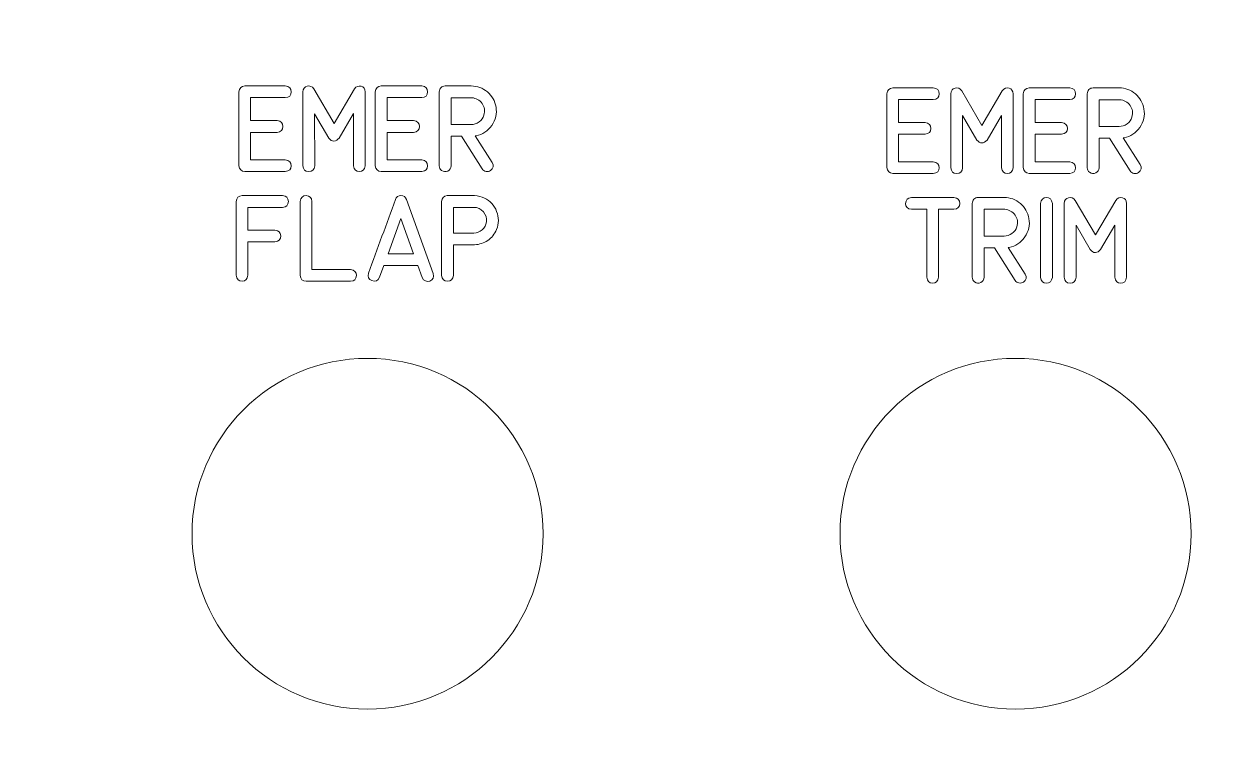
# Model space of a CAD drawing. Header units: millimetres. Extents: x -72 to 72, y -123 to 123.
# Drawn here: x -12.74 to 31.18, y 63.41 to 89.93 of the extents above; entities that cross this region are included whole.
import ezdxf

# ---------------------------------------------------------------- set-up
doc = ezdxf.new("R2010")
doc.units = ezdxf.units.MM
doc.header["$MEASUREMENT"] = 0
doc.layers.add('Layer 1', color=7, linetype='Continuous')

msp = doc.modelspace()

# ---------------------------------------------------------------- linework, layer by layer
at = {"layer": 'Layer 1', "color": 250, "lineweight": 9}
for centre in [(-0.0001, 71.025), (24, 71.025)]:
    msp.add_ellipse(centre, major_axis=(0, 6.5), ratio=1, dxfattribs=at)
at = {"layer": 'Layer 1', "lineweight": 9}
msp.add_open_spline([(70.725, 123.025), (70.725, 123.025), (-70.725, 123.025), (-70.725, 123.025), (-70.725, 123.025), (-71.1231, 123.0247), (-71.5047, 122.8663), (-71.786, 122.5847), (-71.786, 122.5847), (-72.0673, 122.303), (-72.2252, 121.923), (-72.225, 121.525), (-72.225, 121.525), (-72.225, 121.525), (-72.225, 117.0375), (-72.225, 117.0375), (-72.225, 117.0375), (-72.2247, 116.6394), (-72.0664, 116.2577), (-71.7847, 115.9764), (-71.7847, 115.9764), (-71.503, 115.6951), (-71.1231, 115.5372), (-70.725, 115.5375), (-70.725, 115.5375), (-70.725, 115.5375), (-68.2625, 115.5375), (-68.2625, 115.5375), (-68.2625, 115.5375), (-66.1189, 115.5375), (-64.1381, 114.3939), (-63.0663, 112.5375), (-63.0663, 112.5375), (-61.9945, 110.6811), (-61.9945, 108.3939), (-63.0663, 106.5375), (-63.0663, 106.5375), (-64.1381, 104.6811), (-66.1189, 103.5375), (-68.2625, 103.5375), (-68.2625, 103.5375), (-68.2625, 103.5375), (-70.725, 103.5375), (-70.725, 103.5375), (-70.725, 103.5375), (-71.1231, 103.5372), (-71.5047, 103.3788), (-71.786, 103.0972), (-71.786, 103.0972), (-72.0673, 102.8155), (-72.2252, 102.4355), (-72.225, 102.0375), (-72.225, 102.0375), (-72.225, 102.0375), (-72.225, 50.3625), (-72.225, 50.3625), (-72.225, 50.3625), (-72.2247, 49.9644), (-72.0664, 49.5827), (-71.7847, 49.3014), (-71.7847, 49.3014), (-71.503, 49.0201), (-71.1231, 48.8622), (-70.725, 48.8625), (-70.725, 48.8625), (-70.725, 48.8625), (-68.2625, 48.8625), (-68.2625, 48.8625), (-68.2625, 48.8625), (-66.1189, 48.8625), (-64.1381, 47.7189), (-63.0663, 45.8625), (-63.0663, 45.8625), (-61.9945, 44.0061), (-61.9945, 41.7189), (-63.0663, 39.8625), (-63.0663, 39.8625), (-64.1381, 38.0061), (-66.1189, 36.8625), (-68.2625, 36.8625), (-68.2625, 36.8625), (-68.2625, 36.8625), (-70.725, 36.8625), (-70.725, 36.8625), (-70.725, 36.8625), (-71.1231, 36.8622), (-71.5047, 36.7038), (-71.786, 36.4222), (-71.786, 36.4222), (-72.0673, 36.1405), (-72.2252, 35.7605), (-72.225, 35.3625), (-72.225, 35.3625), (-72.225, 35.3625), (-72.225, -35.3625), (-72.225, -35.3625), (-72.225, -35.3625), (-72.2247, -35.7606), (-72.0664, -36.1423), (-71.7847, -36.4236), (-71.7847, -36.4236), (-71.503, -36.7049), (-71.1231, -36.8628), (-70.725, -36.8625), (-70.725, -36.8625), (-70.725, -36.8625), (-68.2625, -36.8625), (-68.2625, -36.8625), (-68.2625, -36.8625), (-66.1189, -36.8625), (-64.1381, -38.0061), (-63.0663, -39.8625), (-63.0663, -39.8625), (-61.9945, -41.7189), (-61.9945, -44.0061), (-63.0663, -45.8625), (-63.0663, -45.8625), (-64.1381, -47.7189), (-66.1189, -48.8625), (-68.2625, -48.8625), (-68.2625, -48.8625), (-68.2625, -48.8625), (-70.725, -48.8625), (-70.725, -48.8625), (-70.725, -48.8625), (-71.1231, -48.8628), (-71.5047, -49.0212), (-71.786, -49.3028), (-71.786, -49.3028), (-72.0673, -49.5845), (-72.2252, -49.9645), (-72.225, -50.3625), (-72.225, -50.3625), (-72.225, -50.3625), (-72.225, -102.0375), (-72.225, -102.0375), (-72.225, -102.0375), (-72.2247, -102.4356), (-72.0664, -102.8173), (-71.7847, -103.0986), (-71.7847, -103.0986), (-71.503, -103.3799), (-71.1231, -103.5378), (-70.725, -103.5375), (-70.725, -103.5375), (-70.725, -103.5375), (-68.2625, -103.5375), (-68.2625, -103.5375), (-68.2625, -103.5375), (-66.1189, -103.5375), (-64.1381, -104.6811), (-63.0663, -106.5375), (-63.0663, -106.5375), (-61.9945, -108.3939), (-61.9945, -110.6811), (-63.0663, -112.5375), (-63.0663, -112.5375), (-64.1381, -114.3939), (-66.1189, -115.5375), (-68.2625, -115.5375), (-68.2625, -115.5375), (-68.2625, -115.5375), (-70.725, -115.5375), (-70.725, -115.5375), (-70.725, -115.5375), (-71.1231, -115.5378), (-71.5047, -115.6962), (-71.786, -115.9778), (-71.786, -115.9778), (-72.0673, -116.2595), (-72.2252, -116.6395), (-72.225, -117.0375), (-72.225, -117.0375), (-72.225, -117.0375), (-72.225, -121.525), (-72.225, -121.525), (-72.225, -121.525), (-72.2247, -121.9231), (-72.0664, -122.3048), (-71.7847, -122.5861), (-71.7847, -122.5861), (-71.503, -122.8674), (-71.1231, -123.0253), (-70.725, -123.025), (-70.725, -123.025), (-70.725, -123.025), (70.725, -123.025), (70.725, -123.025), (70.725, -123.025), (71.1231, -123.0248), (71.5048, -122.8664), (71.7861, -122.5847), (71.7861, -122.5847), (72.0674, -122.3031), (72.2253, -121.9231), (72.225, -121.525), (72.225, -121.525), (72.225, -121.525), (72.225, -117.0375), (72.225, -117.0375), (72.225, -117.0375), (72.2248, -116.6395), (72.0664, -116.2578), (71.7847, -115.9765), (71.7847, -115.9765), (71.5031, -115.6952), (71.1231, -115.5373), (70.725, -115.5375), (70.725, -115.5375), (70.725, -115.5375), (68.2625, -115.5375), (68.2625, -115.5375), (68.2625, -115.5375), (66.1189, -115.5375), (64.1382, -114.3939), (63.0664, -112.5375), (63.0664, -112.5375), (61.9946, -110.6811), (61.9946, -108.3939), (63.0664, -106.5375), (63.0664, -106.5375), (64.1382, -104.6811), (66.1189, -103.5375), (68.2625, -103.5375), (68.2625, -103.5375), (68.2625, -103.5375), (70.725, -103.5375), (70.725, -103.5375), (70.725, -103.5375), (71.1231, -103.5373), (71.5048, -103.3789), (71.7861, -103.0972), (71.7861, -103.0972), (72.0674, -102.8156), (72.2253, -102.4356), (72.225, -102.0375), (72.225, -102.0375), (72.225, -102.0375), (72.225, -50.3625), (72.225, -50.3625), (72.225, -50.3625), (72.2248, -49.9645), (72.0664, -49.5828), (71.7847, -49.3015), (71.7847, -49.3015), (71.5031, -49.0202), (71.1231, -48.8623), (70.725, -48.8625), (70.725, -48.8625), (70.725, -48.8625), (68.2625, -48.8625), (68.2625, -48.8625), (68.2625, -48.8625), (66.1189, -48.8625), (64.1382, -47.7189), (63.0664, -45.8625), (63.0664, -45.8625), (61.9946, -44.0061), (61.9946, -41.7189), (63.0664, -39.8625), (63.0664, -39.8625), (64.1382, -38.0061), (66.1189, -36.8625), (68.2625, -36.8625), (68.2625, -36.8625), (68.2625, -36.8625), (70.725, -36.8625), (70.725, -36.8625), (70.725, -36.8625), (71.1231, -36.8623), (71.5048, -36.7039), (71.7861, -36.4222), (71.7861, -36.4222), (72.0674, -36.1406), (72.2253, -35.7606), (72.225, -35.3625), (72.225, -35.3625), (72.225, -35.3625), (72.225, 35.3625), (72.225, 35.3625), (72.225, 35.3625), (72.2248, 35.7605), (72.0664, 36.1422), (71.7847, 36.4235), (71.7847, 36.4235), (71.5031, 36.7048), (71.1231, 36.8627), (70.725, 36.8625), (70.725, 36.8625), (70.725, 36.8625), (68.2625, 36.8625), (68.2625, 36.8625), (68.2625, 36.8625), (66.1189, 36.8625), (64.1382, 38.0061), (63.0664, 39.8625), (63.0664, 39.8625), (61.9946, 41.7189), (61.9946, 44.0061), (63.0664, 45.8625), (63.0664, 45.8625), (64.1382, 47.7189), (66.1189, 48.8625), (68.2625, 48.8625), (68.2625, 48.8625), (68.2625, 48.8625), (70.725, 48.8625), (70.725, 48.8625), (70.725, 48.8625), (71.1231, 48.8627), (71.5048, 49.0211), (71.7861, 49.3028), (71.7861, 49.3028), (72.0674, 49.5844), (72.2253, 49.9644), (72.225, 50.3625), (72.225, 50.3625), (72.225, 50.3625), (72.225, 102.0375), (72.225, 102.0375), (72.225, 102.0375), (72.2248, 102.4355), (72.0664, 102.8172), (71.7847, 103.0985), (71.7847, 103.0985), (71.5031, 103.3798), (71.1231, 103.5377), (70.725, 103.5375), (70.725, 103.5375), (70.725, 103.5375), (68.2625, 103.5375), (68.2625, 103.5375), (68.2625, 103.5375), (66.1189, 103.5375), (64.1382, 104.6811), (63.0664, 106.5375), (63.0664, 106.5375), (61.9946, 108.3939), (61.9946, 110.6811), (63.0664, 112.5375), (63.0664, 112.5375), (64.1382, 114.3939), (66.1189, 115.5375), (68.2625, 115.5375), (68.2625, 115.5375), (68.2625, 115.5375), (70.725, 115.5375), (70.725, 115.5375), (70.725, 115.5375), (71.1231, 115.5377), (71.5048, 115.6961), (71.7861, 115.9778), (71.7861, 115.9778), (72.0674, 116.2594), (72.2253, 116.6394), (72.225, 117.0375), (72.225, 117.0375), (72.225, 117.0375), (72.225, 121.525), (72.225, 121.525), (72.225, 121.525), (72.2248, 121.923), (72.0664, 122.3047), (71.7847, 122.586), (71.7847, 122.586), (71.5031, 122.8673), (71.1231, 123.0252), (70.725, 123.025)], degree=3, knots=[0, 0, 0, 0, 0.0107527, 0.0107527, 0.0107527, 0.0107527, 0.0215054, 0.0215054, 0.0215054, 0.0215054, 0.0322581, 0.0322581, 0.0322581, 0.0322581, 0.0430108, 0.0430108, 0.0430108, 0.0430108, 0.0537634, 0.0537634, 0.0537634, 0.0537634, 0.0645161, 0.0645161, 0.0645161, 0.0645161, 0.0752688, 0.0752688, 0.0752688, 0.0752688, 0.0860215, 0.0860215, 0.0860215, 0.0860215, 0.0967742, 0.0967742, 0.0967742, 0.0967742, 0.1075269, 0.1075269, 0.1075269, 0.1075269, 0.1182796, 0.1182796, 0.1182796, 0.1182796, 0.1290323, 0.1290323, 0.1290323, 0.1290323, 0.1397849, 0.1397849, 0.1397849, 0.1397849, 0.1505376, 0.1505376, 0.1505376, 0.1505376, 0.1612903, 0.1612903, 0.1612903, 0.1612903, 0.172043, 0.172043, 0.172043, 0.172043, 0.1827957, 0.1827957, 0.1827957, 0.1827957, 0.1935484, 0.1935484, 0.1935484, 0.1935484, 0.2043011, 0.2043011, 0.2043011, 0.2043011, 0.2150538, 0.2150538, 0.2150538, 0.2150538, 0.2258065, 0.2258065, 0.2258065, 0.2258065, 0.2365591, 0.2365591, 0.2365591, 0.2365591, 0.2473118, 0.2473118, 0.2473118, 0.2473118, 0.2580645, 0.2580645, 0.2580645, 0.2580645, 0.2688172, 0.2688172, 0.2688172, 0.2688172, 0.2795699, 0.2795699, 0.2795699, 0.2795699, 0.2903226, 0.2903226, 0.2903226, 0.2903226, 0.3010753, 0.3010753, 0.3010753, 0.3010753, 0.311828, 0.311828, 0.311828, 0.311828, 0.3225806, 0.3225806, 0.3225806, 0.3225806, 0.3333333, 0.3333333, 0.3333333, 0.3333333, 0.344086, 0.344086, 0.344086, 0.344086, 0.3548387, 0.3548387, 0.3548387, 0.3548387, 0.3655914, 0.3655914, 0.3655914, 0.3655914, 0.3763441, 0.3763441, 0.3763441, 0.3763441, 0.3870968, 0.3870968, 0.3870968, 0.3870968, 0.3978495, 0.3978495, 0.3978495, 0.3978495, 0.4086022, 0.4086022, 0.4086022, 0.4086022, 0.4193548, 0.4193548, 0.4193548, 0.4193548, 0.4301075, 0.4301075, 0.4301075, 0.4301075, 0.4408602, 0.4408602, 0.4408602, 0.4408602, 0.4516129, 0.4516129, 0.4516129, 0.4516129, 0.4623656, 0.4623656, 0.4623656, 0.4623656, 0.4731183, 0.4731183, 0.4731183, 0.4731183, 0.483871, 0.483871, 0.483871, 0.483871, 0.4946237, 0.4946237, 0.4946237, 0.4946237, 0.5053763, 0.5053763, 0.5053763, 0.5053763, 0.516129, 0.516129, 0.516129, 0.516129, 0.5268817, 0.5268817, 0.5268817, 0.5268817, 0.5376344, 0.5376344, 0.5376344, 0.5376344, 0.5483871, 0.5483871, 0.5483871, 0.5483871, 0.5591398, 0.5591398, 0.5591398, 0.5591398, 0.5698925, 0.5698925, 0.5698925, 0.5698925, 0.5806452, 0.5806452, 0.5806452, 0.5806452, 0.5913978, 0.5913978, 0.5913978, 0.5913978, 0.6021505, 0.6021505, 0.6021505, 0.6021505, 0.6129032, 0.6129032, 0.6129032, 0.6129032, 0.6236559, 0.6236559, 0.6236559, 0.6236559, 0.6344086, 0.6344086, 0.6344086, 0.6344086, 0.6451613, 0.6451613, 0.6451613, 0.6451613, 0.655914, 0.655914, 0.655914, 0.655914, 0.6666667, 0.6666667, 0.6666667, 0.6666667, 0.6774194, 0.6774194, 0.6774194, 0.6774194, 0.688172, 0.688172, 0.688172, 0.688172, 0.6989247, 0.6989247, 0.6989247, 0.6989247, 0.7096774, 0.7096774, 0.7096774, 0.7096774, 0.7204301, 0.7204301, 0.7204301, 0.7204301, 0.7311828, 0.7311828, 0.7311828, 0.7311828, 0.7419355, 0.7419355, 0.7419355, 0.7419355, 0.7526882, 0.7526882, 0.7526882, 0.7526882, 0.7634409, 0.7634409, 0.7634409, 0.7634409, 0.7741935, 0.7741935, 0.7741935, 0.7741935, 0.7849462, 0.7849462, 0.7849462, 0.7849462, 0.7956989, 0.7956989, 0.7956989, 0.7956989, 0.8064516, 0.8064516, 0.8064516, 0.8064516, 0.8172043, 0.8172043, 0.8172043, 0.8172043, 0.827957, 0.827957, 0.827957, 0.827957, 0.8387097, 0.8387097, 0.8387097, 0.8387097, 0.8494624, 0.8494624, 0.8494624, 0.8494624, 0.8602151, 0.8602151, 0.8602151, 0.8602151, 0.8709677, 0.8709677, 0.8709677, 0.8709677, 0.8817204, 0.8817204, 0.8817204, 0.8817204, 0.8924731, 0.8924731, 0.8924731, 0.8924731, 0.9032258, 0.9032258, 0.9032258, 0.9032258, 0.9139785, 0.9139785, 0.9139785, 0.9139785, 0.9247312, 0.9247312, 0.9247312, 0.9247312, 0.9354839, 0.9354839, 0.9354839, 0.9354839, 0.9462366, 0.9462366, 0.9462366, 0.9462366, 0.9569892, 0.9569892, 0.9569892, 0.9569892, 0.9677419, 0.9677419, 0.9677419, 0.9677419, 0.9784946, 0.9784946, 0.9784946, 0.9784946, 1, 1, 1, 1], dxfattribs=at)
at = {"layer": 'Layer 1', "color": 240, "lineweight": 9}
for points, knots in [([(-3.046, 87.1876), (-3.046, 87.1876), (-4.3314, 87.1876), (-4.3314, 87.1876), (-4.3314, 87.1876), (-4.3314, 87.1876), (-4.3314, 86.3393), (-4.3314, 86.3393), (-4.3314, 86.3393), (-4.3314, 86.3393), (-3.3514, 86.3393), (-3.3514, 86.3393), (-3.3514, 86.3393), (-3.2048, 86.3176), (-3.1318, 86.2441), (-3.1323, 86.1187), (-3.1323, 86.1187), (-3.1328, 85.9927), (-3.2059, 85.9197), (-3.3514, 85.8991), (-3.3514, 85.8991), (-3.3514, 85.8991), (-4.3314, 85.8991), (-4.3314, 85.8991), (-4.3314, 85.8991), (-4.3314, 85.8991), (-4.3314, 84.8804), (-4.3314, 84.8804), (-4.3314, 84.8804), (-4.3314, 84.8804), (-3.046, 84.8804), (-3.046, 84.8804), (-3.046, 84.8804), (-2.9005, 84.8587), (-2.8275, 84.7862), (-2.8275, 84.6619), (-2.8275, 84.6619), (-2.8275, 84.538), (-2.9005, 84.4655), (-3.046, 84.4449), (-3.046, 84.4449), (-3.046, 84.4449), (-4.5468, 84.4449), (-4.5468, 84.4449), (-4.5468, 84.4449), (-4.6759, 84.4613), (-4.7494, 84.5349), (-4.7669, 84.665), (-4.7669, 84.665), (-4.7669, 84.665), (-4.7669, 87.4029), (-4.7669, 87.4029), (-4.7669, 87.4029), (-4.7473, 87.5395), (-4.6738, 87.6114), (-4.5468, 87.6199), (-4.5468, 87.6199), (-4.5468, 87.6199), (-3.046, 87.6199), (-3.046, 87.6199), (-3.046, 87.6199), (-2.9005, 87.6088), (-2.8275, 87.5358), (-2.828, 87.4019), (-2.828, 87.4019), (-2.8286, 87.268), (-2.9016, 87.1966), (-3.046, 87.1876)], [0, 0, 0, 0, 0.0555556, 0.0555556, 0.0555556, 0.0555556, 0.1111111, 0.1111111, 0.1111111, 0.1111111, 0.1666667, 0.1666667, 0.1666667, 0.1666667, 0.2222222, 0.2222222, 0.2222222, 0.2222222, 0.2777778, 0.2777778, 0.2777778, 0.2777778, 0.3333333, 0.3333333, 0.3333333, 0.3333333, 0.3888889, 0.3888889, 0.3888889, 0.3888889, 0.4444444, 0.4444444, 0.4444444, 0.4444444, 0.5, 0.5, 0.5, 0.5, 0.5555556, 0.5555556, 0.5555556, 0.5555556, 0.6111111, 0.6111111, 0.6111111, 0.6111111, 0.6666667, 0.6666667, 0.6666667, 0.6666667, 0.7222222, 0.7222222, 0.7222222, 0.7222222, 0.7777778, 0.7777778, 0.7777778, 0.7777778, 0.8333333, 0.8333333, 0.8333333, 0.8333333, 0.8888889, 0.8888889, 0.8888889, 0.8888889, 1, 1, 1, 1]), ([(-0.0854, 84.6619), (-0.1082, 84.5174), (-0.1812, 84.4449), (-0.3045, 84.4454), (-0.3045, 84.4454), (-0.4283, 84.446), (-0.5008, 84.5185), (-0.5225, 84.6619), (-0.5225, 84.6619), (-0.5225, 84.6619), (-0.5225, 86.5981), (-0.5225, 86.5981), (-0.5225, 86.5981), (-0.5225, 86.5981), (-1.0543, 85.6884), (-1.0543, 85.6884), (-1.0543, 85.6884), (-1.1109, 85.6202), (-1.1744, 85.5842), (-1.2443, 85.581), (-1.2443, 85.581), (-1.3141, 85.5784), (-1.376, 85.6138), (-1.4311, 85.6884), (-1.4311, 85.6884), (-1.4311, 85.6884), (-1.9597, 86.5938), (-1.9597, 86.5938), (-1.9597, 86.5938), (-1.9597, 86.5938), (-1.9581, 84.6619), (-1.9581, 84.6619), (-1.9581, 84.6619), (-1.9745, 84.5185), (-2.0491, 84.4465), (-2.182, 84.447), (-2.182, 84.447), (-2.3148, 84.4475), (-2.3862, 84.5195), (-2.3968, 84.6619), (-2.3968, 84.6619), (-2.3968, 84.6619), (-2.3968, 87.3998), (-2.3968, 87.3998), (-2.3968, 87.3998), (-2.3883, 87.5188), (-2.3365, 87.5897), (-2.2402, 87.613), (-2.2402, 87.613), (-2.1439, 87.6363), (-2.0602, 87.6035), (-1.9888, 87.5146), (-1.9888, 87.5146), (-1.9888, 87.5146), (-1.2432, 86.2324), (-1.2432, 86.2324), (-1.2432, 86.2324), (-1.2432, 86.2324), (-0.4897, 87.5146), (-0.4897, 87.5146), (-0.4897, 87.5146), (-0.4188, 87.6035), (-0.3357, 87.6358), (-0.241, 87.612), (-0.241, 87.612), (-0.1468, 87.5882), (-0.0944, 87.5178), (-0.0854, 87.3998), (-0.0854, 87.3998), (-0.0854, 87.3998), (-0.0854, 84.6619), (-0.0854, 84.6619)], [0, 0, 0, 0, 0.0526316, 0.0526316, 0.0526316, 0.0526316, 0.1052632, 0.1052632, 0.1052632, 0.1052632, 0.1578947, 0.1578947, 0.1578947, 0.1578947, 0.2105263, 0.2105263, 0.2105263, 0.2105263, 0.2631579, 0.2631579, 0.2631579, 0.2631579, 0.3157895, 0.3157895, 0.3157895, 0.3157895, 0.3684211, 0.3684211, 0.3684211, 0.3684211, 0.4210526, 0.4210526, 0.4210526, 0.4210526, 0.4736842, 0.4736842, 0.4736842, 0.4736842, 0.5263158, 0.5263158, 0.5263158, 0.5263158, 0.5789474, 0.5789474, 0.5789474, 0.5789474, 0.6315789, 0.6315789, 0.6315789, 0.6315789, 0.6842105, 0.6842105, 0.6842105, 0.6842105, 0.7368421, 0.7368421, 0.7368421, 0.7368421, 0.7894737, 0.7894737, 0.7894737, 0.7894737, 0.8421053, 0.8421053, 0.8421053, 0.8421053, 0.8947368, 0.8947368, 0.8947368, 0.8947368, 1, 1, 1, 1]), ([(2.0075, 87.1876), (2.0075, 87.1876), (0.7221, 87.1876), (0.7221, 87.1876), (0.7221, 87.1876), (0.7221, 87.1876), (0.7221, 86.3393), (0.7221, 86.3393), (0.7221, 86.3393), (0.7221, 86.3393), (1.7021, 86.3393), (1.7021, 86.3393), (1.7021, 86.3393), (1.8487, 86.3176), (1.9217, 86.2441), (1.9212, 86.1187), (1.9212, 86.1187), (1.9207, 85.9927), (1.8476, 85.9197), (1.7021, 85.8991), (1.7021, 85.8991), (1.7021, 85.8991), (0.7221, 85.8991), (0.7221, 85.8991), (0.7221, 85.8991), (0.7221, 85.8991), (0.7221, 84.8804), (0.7221, 84.8804), (0.7221, 84.8804), (0.7221, 84.8804), (2.0075, 84.8804), (2.0075, 84.8804), (2.0075, 84.8804), (2.153, 84.8587), (2.226, 84.7862), (2.226, 84.6619), (2.226, 84.6619), (2.226, 84.538), (2.153, 84.4655), (2.0075, 84.4449), (2.0075, 84.4449), (2.0075, 84.4449), (0.5067, 84.4449), (0.5067, 84.4449), (0.5067, 84.4449), (0.3776, 84.4613), (0.3041, 84.5349), (0.2866, 84.665), (0.2866, 84.665), (0.2866, 84.665), (0.2866, 87.4029), (0.2866, 87.4029), (0.2866, 87.4029), (0.3062, 87.5395), (0.3797, 87.6114), (0.5067, 87.6199), (0.5067, 87.6199), (0.5067, 87.6199), (2.0075, 87.6199), (2.0075, 87.6199), (2.0075, 87.6199), (2.153, 87.6088), (2.226, 87.5358), (2.2255, 87.4019), (2.2255, 87.4019), (2.2249, 87.268), (2.1519, 87.1966), (2.0075, 87.1876)], [0, 0, 0, 0, 0.0555556, 0.0555556, 0.0555556, 0.0555556, 0.1111111, 0.1111111, 0.1111111, 0.1111111, 0.1666667, 0.1666667, 0.1666667, 0.1666667, 0.2222222, 0.2222222, 0.2222222, 0.2222222, 0.2777778, 0.2777778, 0.2777778, 0.2777778, 0.3333333, 0.3333333, 0.3333333, 0.3333333, 0.3888889, 0.3888889, 0.3888889, 0.3888889, 0.4444444, 0.4444444, 0.4444444, 0.4444444, 0.5, 0.5, 0.5, 0.5, 0.5555556, 0.5555556, 0.5555556, 0.5555556, 0.6111111, 0.6111111, 0.6111111, 0.6111111, 0.6666667, 0.6666667, 0.6666667, 0.6666667, 0.7222222, 0.7222222, 0.7222222, 0.7222222, 0.7777778, 0.7777778, 0.7777778, 0.7777778, 0.8333333, 0.8333333, 0.8333333, 0.8333333, 0.8888889, 0.8888889, 0.8888889, 0.8888889, 1, 1, 1, 1]), ([(4.6146, 84.7815), (4.6808, 84.6645), (4.6622, 84.5666), (4.5591, 84.4867), (4.5591, 84.4867), (4.5093, 84.4518), (4.4522, 84.4396), (4.3876, 84.4513), (4.3876, 84.4513), (4.323, 84.4624), (4.276, 84.4946), (4.2458, 84.547), (4.2458, 84.547), (4.2458, 84.547), (3.4817, 85.7551), (3.4817, 85.7551), (3.4817, 85.7551), (3.4817, 85.7551), (3.0938, 85.7551), (3.0938, 85.7551), (3.0938, 85.7551), (3.0938, 85.7551), (3.0938, 84.6634), (3.0938, 84.6634), (3.0938, 84.6634), (3.0938, 84.5735), (3.053, 84.5089), (2.9716, 84.4687), (2.9716, 84.4687), (2.8895, 84.429), (2.8133, 84.4364), (2.7419, 84.4915), (2.7419, 84.4915), (2.6853, 84.5338), (2.6567, 84.591), (2.6567, 84.6634), (2.6567, 84.6634), (2.6567, 84.6634), (2.6567, 87.4029), (2.6567, 87.4029), (2.6567, 87.4029), (2.6567, 87.4627), (2.6779, 87.5141), (2.7197, 87.5564), (2.7197, 87.5564), (2.7615, 87.5987), (2.8128, 87.6199), (2.8737, 87.6199), (2.8737, 87.6199), (2.8737, 87.6199), (3.8362, 87.6199), (3.8362, 87.6199), (3.8362, 87.6199), (4.068, 87.6199), (4.2691, 87.5463), (4.4395, 87.3992), (4.4395, 87.3992), (4.6099, 87.2516), (4.7162, 87.0648), (4.7575, 86.8383), (4.7575, 86.8383), (4.8009, 86.5954), (4.7496, 86.3684), (4.603, 86.1573), (4.603, 86.1573), (4.4569, 85.9456), (4.2627, 85.8176), (4.0209, 85.7721), (4.0209, 85.7721), (4.0209, 85.7721), (3.9913, 85.7673), (3.9913, 85.7673), (3.9913, 85.7673), (3.9913, 85.7673), (4.6146, 84.7815), (4.6146, 84.7815)], [0, 0, 0, 0, 0.05, 0.05, 0.05, 0.05, 0.1, 0.1, 0.1, 0.1, 0.15, 0.15, 0.15, 0.15, 0.2, 0.2, 0.2, 0.2, 0.25, 0.25, 0.25, 0.25, 0.3, 0.3, 0.3, 0.3, 0.35, 0.35, 0.35, 0.35, 0.4, 0.4, 0.4, 0.4, 0.45, 0.45, 0.45, 0.45, 0.5, 0.5, 0.5, 0.5, 0.55, 0.55, 0.55, 0.55, 0.6, 0.6, 0.6, 0.6, 0.65, 0.65, 0.65, 0.65, 0.7, 0.7, 0.7, 0.7, 0.75, 0.75, 0.75, 0.75, 0.8, 0.8, 0.8, 0.8, 0.85, 0.85, 0.85, 0.85, 0.9, 0.9, 0.9, 0.9, 1, 1, 1, 1]), ([(20.954, 87.1167), (20.954, 87.1167), (19.6686, 87.1167), (19.6686, 87.1167), (19.6686, 87.1167), (19.6686, 87.1167), (19.6686, 86.2684), (19.6686, 86.2684), (19.6686, 86.2684), (19.6686, 86.2684), (20.6486, 86.2684), (20.6486, 86.2684), (20.6486, 86.2684), (20.7952, 86.2467), (20.8682, 86.1732), (20.8677, 86.0478), (20.8677, 86.0478), (20.8672, 85.9218), (20.7941, 85.8488), (20.6486, 85.8282), (20.6486, 85.8282), (20.6486, 85.8282), (19.6686, 85.8282), (19.6686, 85.8282), (19.6686, 85.8282), (19.6686, 85.8282), (19.6686, 84.8095), (19.6686, 84.8095), (19.6686, 84.8095), (19.6686, 84.8095), (20.954, 84.8095), (20.954, 84.8095), (20.954, 84.8095), (21.0995, 84.7878), (21.1725, 84.7153), (21.1725, 84.591), (21.1725, 84.591), (21.1725, 84.4671), (21.0995, 84.3946), (20.954, 84.374), (20.954, 84.374), (20.954, 84.374), (19.4532, 84.374), (19.4532, 84.374), (19.4532, 84.374), (19.3241, 84.3904), (19.2506, 84.464), (19.2331, 84.5941), (19.2331, 84.5941), (19.2331, 84.5941), (19.2331, 87.332), (19.2331, 87.332), (19.2331, 87.332), (19.2527, 87.4686), (19.3262, 87.5405), (19.4532, 87.549), (19.4532, 87.549), (19.4532, 87.549), (20.954, 87.549), (20.954, 87.549), (20.954, 87.549), (21.0995, 87.5379), (21.1725, 87.4649), (21.172, 87.331), (21.172, 87.331), (21.1714, 87.1971), (21.0984, 87.1257), (20.954, 87.1167)], [0, 0, 0, 0, 0.0555556, 0.0555556, 0.0555556, 0.0555556, 0.1111111, 0.1111111, 0.1111111, 0.1111111, 0.1666667, 0.1666667, 0.1666667, 0.1666667, 0.2222222, 0.2222222, 0.2222222, 0.2222222, 0.2777778, 0.2777778, 0.2777778, 0.2777778, 0.3333333, 0.3333333, 0.3333333, 0.3333333, 0.3888889, 0.3888889, 0.3888889, 0.3888889, 0.4444444, 0.4444444, 0.4444444, 0.4444444, 0.5, 0.5, 0.5, 0.5, 0.5555556, 0.5555556, 0.5555556, 0.5555556, 0.6111111, 0.6111111, 0.6111111, 0.6111111, 0.6666667, 0.6666667, 0.6666667, 0.6666667, 0.7222222, 0.7222222, 0.7222222, 0.7222222, 0.7777778, 0.7777778, 0.7777778, 0.7777778, 0.8333333, 0.8333333, 0.8333333, 0.8333333, 0.8888889, 0.8888889, 0.8888889, 0.8888889, 1, 1, 1, 1]), ([(23.9146, 84.591), (23.8918, 84.4465), (23.8188, 84.374), (23.6955, 84.3745), (23.6955, 84.3745), (23.5717, 84.3751), (23.4992, 84.4476), (23.4775, 84.591), (23.4775, 84.591), (23.4775, 84.591), (23.4775, 86.5272), (23.4775, 86.5272), (23.4775, 86.5272), (23.4775, 86.5272), (22.9457, 85.6175), (22.9457, 85.6175), (22.9457, 85.6175), (22.8891, 85.5493), (22.8256, 85.5133), (22.7557, 85.5101), (22.7557, 85.5101), (22.6859, 85.5075), (22.624, 85.5429), (22.5689, 85.6175), (22.5689, 85.6175), (22.5689, 85.6175), (22.0403, 86.5229), (22.0403, 86.5229), (22.0403, 86.5229), (22.0403, 86.5229), (22.0419, 84.591), (22.0419, 84.591), (22.0419, 84.591), (22.0255, 84.4476), (21.9509, 84.3756), (21.818, 84.3761), (21.818, 84.3761), (21.6852, 84.3766), (21.6138, 84.4486), (21.6032, 84.591), (21.6032, 84.591), (21.6032, 84.591), (21.6032, 87.3289), (21.6032, 87.3289), (21.6032, 87.3289), (21.6117, 87.4479), (21.6635, 87.5188), (21.7598, 87.5421), (21.7598, 87.5421), (21.8561, 87.5654), (21.9398, 87.5326), (22.0112, 87.4437), (22.0112, 87.4437), (22.0112, 87.4437), (22.7568, 86.1615), (22.7568, 86.1615), (22.7568, 86.1615), (22.7568, 86.1615), (23.5103, 87.4437), (23.5103, 87.4437), (23.5103, 87.4437), (23.5812, 87.5326), (23.6643, 87.5649), (23.759, 87.5411), (23.759, 87.5411), (23.8532, 87.5173), (23.9056, 87.4469), (23.9146, 87.3289), (23.9146, 87.3289), (23.9146, 87.3289), (23.9146, 84.591), (23.9146, 84.591)], [0, 0, 0, 0, 0.0526316, 0.0526316, 0.0526316, 0.0526316, 0.1052632, 0.1052632, 0.1052632, 0.1052632, 0.1578947, 0.1578947, 0.1578947, 0.1578947, 0.2105263, 0.2105263, 0.2105263, 0.2105263, 0.2631579, 0.2631579, 0.2631579, 0.2631579, 0.3157895, 0.3157895, 0.3157895, 0.3157895, 0.3684211, 0.3684211, 0.3684211, 0.3684211, 0.4210526, 0.4210526, 0.4210526, 0.4210526, 0.4736842, 0.4736842, 0.4736842, 0.4736842, 0.5263158, 0.5263158, 0.5263158, 0.5263158, 0.5789474, 0.5789474, 0.5789474, 0.5789474, 0.6315789, 0.6315789, 0.6315789, 0.6315789, 0.6842105, 0.6842105, 0.6842105, 0.6842105, 0.7368421, 0.7368421, 0.7368421, 0.7368421, 0.7894737, 0.7894737, 0.7894737, 0.7894737, 0.8421053, 0.8421053, 0.8421053, 0.8421053, 0.8947368, 0.8947368, 0.8947368, 0.8947368, 1, 1, 1, 1]), ([(26.0075, 87.1167), (26.0075, 87.1167), (24.7221, 87.1167), (24.7221, 87.1167), (24.7221, 87.1167), (24.7221, 87.1167), (24.7221, 86.2684), (24.7221, 86.2684), (24.7221, 86.2684), (24.7221, 86.2684), (25.7021, 86.2684), (25.7021, 86.2684), (25.7021, 86.2684), (25.8487, 86.2467), (25.9217, 86.1732), (25.9212, 86.0478), (25.9212, 86.0478), (25.9207, 85.9218), (25.8476, 85.8488), (25.7021, 85.8282), (25.7021, 85.8282), (25.7021, 85.8282), (24.7221, 85.8282), (24.7221, 85.8282), (24.7221, 85.8282), (24.7221, 85.8282), (24.7221, 84.8095), (24.7221, 84.8095), (24.7221, 84.8095), (24.7221, 84.8095), (26.0075, 84.8095), (26.0075, 84.8095), (26.0075, 84.8095), (26.153, 84.7878), (26.226, 84.7153), (26.226, 84.591), (26.226, 84.591), (26.226, 84.4671), (26.153, 84.3946), (26.0075, 84.374), (26.0075, 84.374), (26.0075, 84.374), (24.5067, 84.374), (24.5067, 84.374), (24.5067, 84.374), (24.3776, 84.3904), (24.3041, 84.464), (24.2866, 84.5941), (24.2866, 84.5941), (24.2866, 84.5941), (24.2866, 87.332), (24.2866, 87.332), (24.2866, 87.332), (24.3062, 87.4686), (24.3797, 87.5405), (24.5067, 87.549), (24.5067, 87.549), (24.5067, 87.549), (26.0075, 87.549), (26.0075, 87.549), (26.0075, 87.549), (26.153, 87.5379), (26.226, 87.4649), (26.2255, 87.331), (26.2255, 87.331), (26.2249, 87.1971), (26.1519, 87.1257), (26.0075, 87.1167)], [0, 0, 0, 0, 0.0555556, 0.0555556, 0.0555556, 0.0555556, 0.1111111, 0.1111111, 0.1111111, 0.1111111, 0.1666667, 0.1666667, 0.1666667, 0.1666667, 0.2222222, 0.2222222, 0.2222222, 0.2222222, 0.2777778, 0.2777778, 0.2777778, 0.2777778, 0.3333333, 0.3333333, 0.3333333, 0.3333333, 0.3888889, 0.3888889, 0.3888889, 0.3888889, 0.4444444, 0.4444444, 0.4444444, 0.4444444, 0.5, 0.5, 0.5, 0.5, 0.5555556, 0.5555556, 0.5555556, 0.5555556, 0.6111111, 0.6111111, 0.6111111, 0.6111111, 0.6666667, 0.6666667, 0.6666667, 0.6666667, 0.7222222, 0.7222222, 0.7222222, 0.7222222, 0.7777778, 0.7777778, 0.7777778, 0.7777778, 0.8333333, 0.8333333, 0.8333333, 0.8333333, 0.8888889, 0.8888889, 0.8888889, 0.8888889, 1, 1, 1, 1]), ([(28.6146, 84.7106), (28.6808, 84.5936), (28.6622, 84.4957), (28.5591, 84.4158), (28.5591, 84.4158), (28.5093, 84.3809), (28.4522, 84.3687), (28.3876, 84.3804), (28.3876, 84.3804), (28.323, 84.3915), (28.276, 84.4237), (28.2458, 84.4761), (28.2458, 84.4761), (28.2458, 84.4761), (27.4817, 85.6842), (27.4817, 85.6842), (27.4817, 85.6842), (27.4817, 85.6842), (27.0938, 85.6842), (27.0938, 85.6842), (27.0938, 85.6842), (27.0938, 85.6842), (27.0938, 84.5925), (27.0938, 84.5925), (27.0938, 84.5925), (27.0938, 84.5026), (27.053, 84.438), (26.9716, 84.3978), (26.9716, 84.3978), (26.8895, 84.3581), (26.8133, 84.3655), (26.7419, 84.4206), (26.7419, 84.4206), (26.6853, 84.4629), (26.6567, 84.5201), (26.6567, 84.5925), (26.6567, 84.5925), (26.6567, 84.5925), (26.6567, 87.332), (26.6567, 87.332), (26.6567, 87.332), (26.6567, 87.3918), (26.6779, 87.4432), (26.7197, 87.4855), (26.7197, 87.4855), (26.7615, 87.5278), (26.8128, 87.549), (26.8737, 87.549), (26.8737, 87.549), (26.8737, 87.549), (27.8362, 87.549), (27.8362, 87.549), (27.8362, 87.549), (28.068, 87.549), (28.2691, 87.4754), (28.4395, 87.3283), (28.4395, 87.3283), (28.6099, 87.1807), (28.7162, 86.9939), (28.7575, 86.7674), (28.7575, 86.7674), (28.8009, 86.5245), (28.7496, 86.2975), (28.603, 86.0864), (28.603, 86.0864), (28.4569, 85.8747), (28.2627, 85.7467), (28.0209, 85.7012), (28.0209, 85.7012), (28.0209, 85.7012), (27.9913, 85.6964), (27.9913, 85.6964), (27.9913, 85.6964), (27.9913, 85.6964), (28.6146, 84.7106), (28.6146, 84.7106)], [0, 0, 0, 0, 0.05, 0.05, 0.05, 0.05, 0.1, 0.1, 0.1, 0.1, 0.15, 0.15, 0.15, 0.15, 0.2, 0.2, 0.2, 0.2, 0.25, 0.25, 0.25, 0.25, 0.3, 0.3, 0.3, 0.3, 0.35, 0.35, 0.35, 0.35, 0.4, 0.4, 0.4, 0.4, 0.45, 0.45, 0.45, 0.45, 0.5, 0.5, 0.5, 0.5, 0.55, 0.55, 0.55, 0.55, 0.6, 0.6, 0.6, 0.6, 0.65, 0.65, 0.65, 0.65, 0.7, 0.7, 0.7, 0.7, 0.75, 0.75, 0.75, 0.75, 0.8, 0.8, 0.8, 0.8, 0.85, 0.85, 0.85, 0.85, 0.9, 0.9, 0.9, 0.9, 1, 1, 1, 1]), ([(3.8362, 86.1906), (3.942, 86.1906), (4.0394, 86.2224), (4.1288, 86.2869), (4.1288, 86.2869), (4.2183, 86.351), (4.2781, 86.4346), (4.3093, 86.5378), (4.3093, 86.5378), (4.358, 86.697), (4.3357, 86.841), (4.2426, 86.9696), (4.2426, 86.9696), (4.1495, 87.0981), (4.0214, 87.1691), (3.8584, 87.1828), (3.8584, 87.1828), (3.8584, 87.1828), (3.0938, 87.1828), (3.0938, 87.1828), (3.0938, 87.1828), (3.0938, 87.1828), (3.0938, 86.1906), (3.0938, 86.1906), (3.0938, 86.1906), (3.0938, 86.1906), (3.8362, 86.1906), (3.8362, 86.1906)], [0, 0, 0, 0, 0.125, 0.125, 0.125, 0.125, 0.25, 0.25, 0.25, 0.25, 0.375, 0.375, 0.375, 0.375, 0.5, 0.5, 0.5, 0.5, 0.625, 0.625, 0.625, 0.625, 0.75, 0.75, 0.75, 0.75, 1, 1, 1, 1]), ([(27.8362, 86.1197), (27.942, 86.1197), (28.0394, 86.1515), (28.1288, 86.216), (28.1288, 86.216), (28.2183, 86.2801), (28.2781, 86.3637), (28.3093, 86.4669), (28.3093, 86.4669), (28.358, 86.6261), (28.3357, 86.7701), (28.2426, 86.8987), (28.2426, 86.8987), (28.1495, 87.0272), (28.0214, 87.0982), (27.8584, 87.1119), (27.8584, 87.1119), (27.8584, 87.1119), (27.0938, 87.1119), (27.0938, 87.1119), (27.0938, 87.1119), (27.0938, 87.1119), (27.0938, 86.1197), (27.0938, 86.1197), (27.0938, 86.1197), (27.0938, 86.1197), (27.8362, 86.1197), (27.8362, 86.1197)], [0, 0, 0, 0, 0.125, 0.125, 0.125, 0.125, 0.25, 0.25, 0.25, 0.25, 0.375, 0.375, 0.375, 0.375, 0.5, 0.5, 0.5, 0.5, 0.625, 0.625, 0.625, 0.625, 0.75, 0.75, 0.75, 0.75, 1, 1, 1, 1]), ([(-4.8701, 80.6027), (-4.8701, 80.6027), (-4.8701, 83.3375), (-4.8701, 83.3375), (-4.8701, 83.3375), (-4.8516, 83.474), (-4.778, 83.5475), (-4.65, 83.5576), (-4.65, 83.5576), (-4.65, 83.5576), (-3.1492, 83.5576), (-3.1492, 83.5576), (-3.1492, 83.5576), (-3.0058, 83.5465), (-2.9339, 83.4729), (-2.9339, 83.338), (-2.9339, 83.338), (-2.9339, 83.2036), (-3.0069, 83.1311), (-3.1524, 83.1221), (-3.1524, 83.1221), (-3.1524, 83.1221), (-4.4346, 83.1221), (-4.4346, 83.1221), (-4.4346, 83.1221), (-4.4346, 83.1221), (-4.4346, 82.2738), (-4.4346, 82.2738), (-4.4346, 82.2738), (-4.4346, 82.2738), (-3.4345, 82.2738), (-3.4345, 82.2738), (-3.4345, 82.2738), (-3.2921, 82.2638), (-3.2196, 82.1939), (-3.2175, 82.0648), (-3.2175, 82.0648), (-3.2154, 81.9357), (-3.2879, 81.86), (-3.4345, 81.8383), (-3.4345, 81.8383), (-3.4345, 81.8383), (-4.4346, 81.8383), (-4.4346, 81.8383), (-4.4346, 81.8383), (-4.4346, 81.8383), (-4.4346, 80.6027), (-4.4346, 80.6027), (-4.4346, 80.6027), (-4.4446, 80.4604), (-4.515, 80.3879), (-4.6447, 80.3858), (-4.6447, 80.3858), (-4.7743, 80.3837), (-4.8495, 80.4562), (-4.8701, 80.6027)], [0, 0, 0, 0, 0.0666667, 0.0666667, 0.0666667, 0.0666667, 0.1333333, 0.1333333, 0.1333333, 0.1333333, 0.2, 0.2, 0.2, 0.2, 0.2666667, 0.2666667, 0.2666667, 0.2666667, 0.3333333, 0.3333333, 0.3333333, 0.3333333, 0.4, 0.4, 0.4, 0.4, 0.4666667, 0.4666667, 0.4666667, 0.4666667, 0.5333333, 0.5333333, 0.5333333, 0.5333333, 0.6, 0.6, 0.6, 0.6, 0.6666667, 0.6666667, 0.6666667, 0.6666667, 0.7333333, 0.7333333, 0.7333333, 0.7333333, 0.8, 0.8, 0.8, 0.8, 0.8666667, 0.8666667, 0.8666667, 0.8666667, 1, 1, 1, 1]), ([(-2.2799, 80.381), (-2.4069, 80.3895), (-2.4804, 80.4609), (-2.5, 80.5964), (-2.5, 80.5964), (-2.5, 80.5964), (-2.5, 83.3375), (-2.5, 83.3375), (-2.5, 83.3375), (-2.4783, 83.4862), (-2.4026, 83.5592), (-2.2735, 83.5571), (-2.2735, 83.5571), (-2.1444, 83.5544), (-2.074, 83.4809), (-2.0629, 83.3375), (-2.0629, 83.3375), (-2.0629, 83.3375), (-2.0629, 80.8139), (-2.0629, 80.8139), (-2.0629, 80.8139), (-2.0629, 80.8139), (-0.632, 80.8149), (-0.632, 80.8149), (-0.632, 80.8149), (-0.4849, 80.7985), (-0.4124, 80.7244), (-0.414, 80.5927), (-0.414, 80.5927), (-0.4156, 80.4609), (-0.4886, 80.3905), (-0.6336, 80.381), (-0.6336, 80.381), (-0.6336, 80.381), (-2.2799, 80.381), (-2.2799, 80.381)], [0, 0, 0, 0, 0.1, 0.1, 0.1, 0.1, 0.2, 0.2, 0.2, 0.2, 0.3, 0.3, 0.3, 0.3, 0.4, 0.4, 0.4, 0.4, 0.5, 0.5, 0.5, 0.5, 0.6, 0.6, 0.6, 0.6, 0.7, 0.7, 0.7, 0.7, 0.8, 0.8, 0.8, 0.8, 1, 1, 1, 1]), ([(0.0379, 80.6816), (0.203, 81.1377), (0.3686, 81.5933), (0.5343, 82.0484), (0.5343, 82.0484), (0.7004, 82.5035), (0.8666, 82.9591), (1.0327, 83.4147), (1.0327, 83.4147), (1.0671, 83.5089), (1.1349, 83.5565), (1.2359, 83.5576), (1.2359, 83.5576), (1.3375, 83.5587), (1.4058, 83.511), (1.4407, 83.4147), (1.4407, 83.4147), (1.4407, 83.4147), (2.4345, 80.6742), (2.4345, 80.6742), (2.4345, 80.6742), (2.4652, 80.5281), (2.4208, 80.4345), (2.3012, 80.3921), (2.3012, 80.3921), (2.181, 80.3493), (2.089, 80.3932), (2.0233, 80.5223), (2.0233, 80.5223), (2.0233, 80.5223), (1.8641, 80.9657), (1.8641, 80.9657), (1.8641, 80.9657), (1.8641, 80.9657), (0.6004, 80.9657), (0.6004, 80.9657), (0.6004, 80.9657), (0.6004, 80.9657), (0.4454, 80.5329), (0.4454, 80.5329), (0.4454, 80.5329), (0.3792, 80.4027), (0.285, 80.3604), (0.1633, 80.4054), (0.1633, 80.4054), (0.0411, 80.4498), (-0.0007, 80.5424), (0.0379, 80.6816)], [0, 0, 0, 0, 0.0769231, 0.0769231, 0.0769231, 0.0769231, 0.1538462, 0.1538462, 0.1538462, 0.1538462, 0.2307692, 0.2307692, 0.2307692, 0.2307692, 0.3076923, 0.3076923, 0.3076923, 0.3076923, 0.3846154, 0.3846154, 0.3846154, 0.3846154, 0.4615385, 0.4615385, 0.4615385, 0.4615385, 0.5384615, 0.5384615, 0.5384615, 0.5384615, 0.6153846, 0.6153846, 0.6153846, 0.6153846, 0.6923077, 0.6923077, 0.6923077, 0.6923077, 0.7692308, 0.7692308, 0.7692308, 0.7692308, 0.8461538, 0.8461538, 0.8461538, 0.8461538, 1, 1, 1, 1]), ([(3.932, 83.5576), (3.932, 83.5576), (3.9616, 83.5576), (3.9616, 83.5576), (3.9616, 83.5576), (4.0939, 83.5481), (4.2156, 83.5184), (4.3273, 83.4676), (4.3273, 83.4676), (4.5411, 83.3676), (4.6924, 83.2025), (4.7813, 82.9729), (4.7813, 82.9729), (4.8702, 82.7437), (4.8692, 82.5199), (4.7787, 82.3019), (4.7787, 82.3019), (4.7051, 82.1294), (4.5966, 81.9939), (4.4527, 81.8965), (4.4527, 81.8965), (4.3093, 81.7987), (4.1453, 81.7441), (3.9616, 81.733), (3.9616, 81.733), (3.9616, 81.733), (3.932, 81.7314), (3.932, 81.7314), (3.932, 81.7314), (3.932, 81.7314), (3.1785, 81.7314), (3.1785, 81.7314), (3.1785, 81.7314), (3.1785, 81.7314), (3.1785, 80.6011), (3.1785, 80.6011), (3.1785, 80.6011), (3.16, 80.4556), (3.0864, 80.3826), (2.9583, 80.3826), (2.9583, 80.3826), (2.8303, 80.3826), (2.7573, 80.4556), (2.7398, 80.6011), (2.7398, 80.6011), (2.7398, 80.6011), (2.7398, 83.3406), (2.7398, 83.3406), (2.7398, 83.3406), (2.7551, 83.4687), (2.8234, 83.5412), (2.9446, 83.5576), (2.9446, 83.5576), (2.9446, 83.5576), (2.9583, 83.5576), (2.9583, 83.5576), (2.9583, 83.5576), (2.9583, 83.5576), (3.932, 83.5576), (3.932, 83.5576)], [0, 0, 0, 0, 0.0625, 0.0625, 0.0625, 0.0625, 0.125, 0.125, 0.125, 0.125, 0.1875, 0.1875, 0.1875, 0.1875, 0.25, 0.25, 0.25, 0.25, 0.3125, 0.3125, 0.3125, 0.3125, 0.375, 0.375, 0.375, 0.375, 0.4375, 0.4375, 0.4375, 0.4375, 0.5, 0.5, 0.5, 0.5, 0.5625, 0.5625, 0.5625, 0.5625, 0.625, 0.625, 0.625, 0.625, 0.6875, 0.6875, 0.6875, 0.6875, 0.75, 0.75, 0.75, 0.75, 0.8125, 0.8125, 0.8125, 0.8125, 0.875, 0.875, 0.875, 0.875, 1, 1, 1, 1]), ([(20.7147, 80.5287), (20.7147, 80.5287), (20.7147, 83.0496), (20.7147, 83.0496), (20.7147, 83.0496), (20.7147, 83.0496), (20.1459, 83.0496), (20.1459, 83.0496), (20.1459, 83.0496), (20.0014, 83.0607), (19.9289, 83.1337), (19.9294, 83.2671), (19.9294, 83.2671), (19.93, 83.401), (20.0025, 83.4745), (20.1459, 83.4867), (20.1459, 83.4867), (20.1459, 83.4867), (21.7196, 83.4867), (21.7196, 83.4867), (21.7196, 83.4867), (21.8619, 83.4756), (21.9339, 83.402), (21.9344, 83.2671), (21.9344, 83.2671), (21.935, 83.1327), (21.863, 83.0597), (21.7196, 83.0496), (21.7196, 83.0496), (21.7196, 83.0496), (21.1523, 83.0496), (21.1523, 83.0496), (21.1523, 83.0496), (21.1523, 83.0496), (21.1523, 80.5287), (21.1523, 80.5287), (21.1523, 80.5287), (21.1285, 80.3821), (21.0523, 80.3096), (20.9232, 80.3117), (20.9232, 80.3117), (20.7946, 80.3138), (20.7253, 80.3863), (20.7147, 80.5287)], [0, 0, 0, 0, 0.0833333, 0.0833333, 0.0833333, 0.0833333, 0.1666667, 0.1666667, 0.1666667, 0.1666667, 0.25, 0.25, 0.25, 0.25, 0.3333333, 0.3333333, 0.3333333, 0.3333333, 0.4166667, 0.4166667, 0.4166667, 0.4166667, 0.5, 0.5, 0.5, 0.5, 0.5833333, 0.5833333, 0.5833333, 0.5833333, 0.6666667, 0.6666667, 0.6666667, 0.6666667, 0.75, 0.75, 0.75, 0.75, 0.8333333, 0.8333333, 0.8333333, 0.8333333, 1, 1, 1, 1]), ([(24.3548, 80.6483), (24.421, 80.5313), (24.4024, 80.4334), (24.2993, 80.3535), (24.2993, 80.3535), (24.2495, 80.3186), (24.1924, 80.3064), (24.1278, 80.3181), (24.1278, 80.3181), (24.0632, 80.3292), (24.0162, 80.3614), (23.986, 80.4138), (23.986, 80.4138), (23.986, 80.4138), (23.2219, 81.6219), (23.2219, 81.6219), (23.2219, 81.6219), (23.2219, 81.6219), (22.834, 81.6219), (22.834, 81.6219), (22.834, 81.6219), (22.834, 81.6219), (22.834, 80.5302), (22.834, 80.5302), (22.834, 80.5302), (22.834, 80.4403), (22.7932, 80.3757), (22.7118, 80.3355), (22.7118, 80.3355), (22.6297, 80.2958), (22.5535, 80.3032), (22.4821, 80.3583), (22.4821, 80.3583), (22.4255, 80.4006), (22.3969, 80.4578), (22.3969, 80.5302), (22.3969, 80.5302), (22.3969, 80.5302), (22.3969, 83.2697), (22.3969, 83.2697), (22.3969, 83.2697), (22.3969, 83.3295), (22.4181, 83.3809), (22.4599, 83.4232), (22.4599, 83.4232), (22.5017, 83.4655), (22.553, 83.4867), (22.6139, 83.4867), (22.6139, 83.4867), (22.6139, 83.4867), (23.5764, 83.4867), (23.5764, 83.4867), (23.5764, 83.4867), (23.8082, 83.4867), (24.0093, 83.4131), (24.1797, 83.266), (24.1797, 83.266), (24.3501, 83.1184), (24.4564, 82.9316), (24.4977, 82.7051), (24.4977, 82.7051), (24.5411, 82.4622), (24.4898, 82.2352), (24.3432, 82.0241), (24.3432, 82.0241), (24.1971, 81.8124), (24.0029, 81.6844), (23.7611, 81.6389), (23.7611, 81.6389), (23.7611, 81.6389), (23.7315, 81.6341), (23.7315, 81.6341), (23.7315, 81.6341), (23.7315, 81.6341), (24.3548, 80.6483), (24.3548, 80.6483)], [0, 0, 0, 0, 0.05, 0.05, 0.05, 0.05, 0.1, 0.1, 0.1, 0.1, 0.15, 0.15, 0.15, 0.15, 0.2, 0.2, 0.2, 0.2, 0.25, 0.25, 0.25, 0.25, 0.3, 0.3, 0.3, 0.3, 0.35, 0.35, 0.35, 0.35, 0.4, 0.4, 0.4, 0.4, 0.45, 0.45, 0.45, 0.45, 0.5, 0.5, 0.5, 0.5, 0.55, 0.55, 0.55, 0.55, 0.6, 0.6, 0.6, 0.6, 0.65, 0.65, 0.65, 0.65, 0.7, 0.7, 0.7, 0.7, 0.75, 0.75, 0.75, 0.75, 0.8, 0.8, 0.8, 0.8, 0.85, 0.85, 0.85, 0.85, 0.9, 0.9, 0.9, 0.9, 1, 1, 1, 1]), ([(25.364, 80.5255), (25.3412, 80.38), (25.2677, 80.3075), (25.1433, 80.308), (25.1433, 80.308), (25.0184, 80.3085), (24.9454, 80.381), (24.9237, 80.5255), (24.9237, 80.5255), (24.9237, 80.5255), (24.9237, 83.2666), (24.9237, 83.2666), (24.9237, 83.2666), (24.9454, 83.4121), (25.0184, 83.4856), (25.1433, 83.4862), (25.1433, 83.4862), (25.2677, 83.4867), (25.3412, 83.4131), (25.364, 83.2666), (25.364, 83.2666), (25.364, 83.2666), (25.364, 80.5255), (25.364, 80.5255)], [0, 0, 0, 0, 0.1428571, 0.1428571, 0.1428571, 0.1428571, 0.2857143, 0.2857143, 0.2857143, 0.2857143, 0.4285714, 0.4285714, 0.4285714, 0.4285714, 0.5714286, 0.5714286, 0.5714286, 0.5714286, 0.7142857, 0.7142857, 0.7142857, 0.7142857, 1, 1, 1, 1]), ([(28.1156, 80.5287), (28.0928, 80.3842), (28.0198, 80.3117), (27.8965, 80.3122), (27.8965, 80.3122), (27.7727, 80.3128), (27.7002, 80.3853), (27.6785, 80.5287), (27.6785, 80.5287), (27.6785, 80.5287), (27.6785, 82.4649), (27.6785, 82.4649), (27.6785, 82.4649), (27.6785, 82.4649), (27.1467, 81.5552), (27.1467, 81.5552), (27.1467, 81.5552), (27.0901, 81.487), (27.0266, 81.451), (26.9567, 81.4478), (26.9567, 81.4478), (26.8869, 81.4452), (26.825, 81.4806), (26.7699, 81.5552), (26.7699, 81.5552), (26.7699, 81.5552), (26.2413, 82.4606), (26.2413, 82.4606), (26.2413, 82.4606), (26.2413, 82.4606), (26.2429, 80.5287), (26.2429, 80.5287), (26.2429, 80.5287), (26.2265, 80.3853), (26.1519, 80.3133), (26.019, 80.3138), (26.019, 80.3138), (25.8862, 80.3143), (25.8148, 80.3863), (25.8042, 80.5287), (25.8042, 80.5287), (25.8042, 80.5287), (25.8042, 83.2666), (25.8042, 83.2666), (25.8042, 83.2666), (25.8127, 83.3856), (25.8645, 83.4565), (25.9608, 83.4798), (25.9608, 83.4798), (26.0571, 83.5031), (26.1408, 83.4703), (26.2122, 83.3814), (26.2122, 83.3814), (26.2122, 83.3814), (26.9578, 82.0992), (26.9578, 82.0992), (26.9578, 82.0992), (26.9578, 82.0992), (27.7113, 83.3814), (27.7113, 83.3814), (27.7113, 83.3814), (27.7822, 83.4703), (27.8653, 83.5026), (27.96, 83.4788), (27.96, 83.4788), (28.0542, 83.455), (28.1066, 83.3846), (28.1156, 83.2666), (28.1156, 83.2666), (28.1156, 83.2666), (28.1156, 80.5287), (28.1156, 80.5287)], [0, 0, 0, 0, 0.0526316, 0.0526316, 0.0526316, 0.0526316, 0.1052632, 0.1052632, 0.1052632, 0.1052632, 0.1578947, 0.1578947, 0.1578947, 0.1578947, 0.2105263, 0.2105263, 0.2105263, 0.2105263, 0.2631579, 0.2631579, 0.2631579, 0.2631579, 0.3157895, 0.3157895, 0.3157895, 0.3157895, 0.3684211, 0.3684211, 0.3684211, 0.3684211, 0.4210526, 0.4210526, 0.4210526, 0.4210526, 0.4736842, 0.4736842, 0.4736842, 0.4736842, 0.5263158, 0.5263158, 0.5263158, 0.5263158, 0.5789474, 0.5789474, 0.5789474, 0.5789474, 0.6315789, 0.6315789, 0.6315789, 0.6315789, 0.6842105, 0.6842105, 0.6842105, 0.6842105, 0.7368421, 0.7368421, 0.7368421, 0.7368421, 0.7894737, 0.7894737, 0.7894737, 0.7894737, 0.8421053, 0.8421053, 0.8421053, 0.8421053, 0.8947368, 0.8947368, 0.8947368, 0.8947368, 1, 1, 1, 1]), ([(3.932, 83.1205), (3.932, 83.1205), (3.1785, 83.1205), (3.1785, 83.1205), (3.1785, 83.1205), (3.1785, 83.1205), (3.1785, 82.1701), (3.1785, 82.1701), (3.1785, 82.1701), (3.1785, 82.1701), (3.932, 82.1701), (3.932, 82.1701), (3.932, 82.1701), (4.05, 82.1701), (4.1537, 82.2093), (4.2442, 82.2881), (4.2442, 82.2881), (4.3347, 82.3664), (4.3876, 82.4649), (4.4035, 82.5823), (4.4035, 82.5823), (4.422, 82.7252), (4.3834, 82.8506), (4.2887, 82.9586), (4.2887, 82.9586), (4.1934, 83.0665), (4.0744, 83.1205), (3.932, 83.1205)], [0, 0, 0, 0, 0.125, 0.125, 0.125, 0.125, 0.25, 0.25, 0.25, 0.25, 0.375, 0.375, 0.375, 0.375, 0.5, 0.5, 0.5, 0.5, 0.625, 0.625, 0.625, 0.625, 0.75, 0.75, 0.75, 0.75, 1, 1, 1, 1]), ([(23.5764, 82.0574), (23.6822, 82.0574), (23.7796, 82.0892), (23.869, 82.1537), (23.869, 82.1537), (23.9585, 82.2178), (24.0183, 82.3014), (24.0495, 82.4046), (24.0495, 82.4046), (24.0982, 82.5638), (24.0759, 82.7078), (23.9828, 82.8364), (23.9828, 82.8364), (23.8897, 82.9649), (23.7616, 83.0359), (23.5986, 83.0496), (23.5986, 83.0496), (23.5986, 83.0496), (22.834, 83.0496), (22.834, 83.0496), (22.834, 83.0496), (22.834, 83.0496), (22.834, 82.0574), (22.834, 82.0574), (22.834, 82.0574), (22.834, 82.0574), (23.5764, 82.0574), (23.5764, 82.0574)], [0, 0, 0, 0, 0.125, 0.125, 0.125, 0.125, 0.25, 0.25, 0.25, 0.25, 0.375, 0.375, 0.375, 0.375, 0.5, 0.5, 0.5, 0.5, 0.625, 0.625, 0.625, 0.625, 0.75, 0.75, 0.75, 0.75, 1, 1, 1, 1]), ([(1.7058, 81.4012), (1.7058, 81.4012), (1.2344, 82.7035), (1.2344, 82.7035), (1.2344, 82.7035), (1.2344, 82.7035), (0.7602, 81.4012), (0.7602, 81.4012), (0.7602, 81.4012), (0.7602, 81.4012), (1.7058, 81.4012), (1.7058, 81.4012)], [0, 0, 0, 0, 0.25, 0.25, 0.25, 0.25, 0.5, 0.5, 0.5, 0.5, 1, 1, 1, 1]), ([(1.2344, 82.7035), (1.2344, 82.7035), (1.7058, 81.4012), (1.7058, 81.4012), (1.7058, 81.4012), (1.7058, 81.4012), (1.2344, 82.7035), (1.2344, 82.7035)], [0, 0, 0, 0, 0.3333333, 0.3333333, 0.3333333, 0.3333333, 1, 1, 1, 1])]:
    msp.add_open_spline(points, degree=3, knots=knots, dxfattribs=at)

doc.saveas('drawing.dxf')
